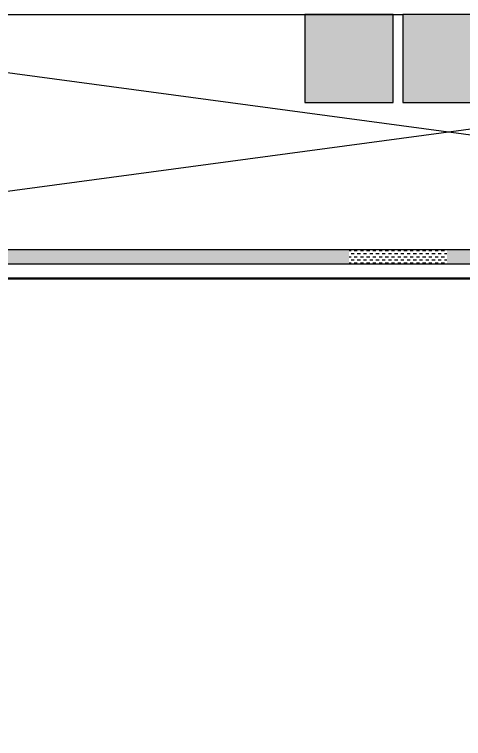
# Model space of a CAD drawing. Header units: centimetres. Extents: x 26200 to 152500, y -600 to 9300.
# Drawn here: x 88799 to 89258, y 6569 to 7309 of the extents above; entities that cross this region are included whole.
import ezdxf

# ---------------------------------------------------------------- set-up
doc = ezdxf.new("R2010")
doc.units = ezdxf.units.CM
for name, color, linetype in [('A-ELEV-04', 8, 'Continuous'), ('A-WALL', 8, 'Continuous'), ('A-WALL-HTCH', 8, 'Continuous'), ('A-WALL-SNWPNL', 8, 'Continuous'), ('S-CONC', 5, 'Continuous'), ('S-HTCH', 8, 'Continuous')]:
    doc.layers.add(name, color=color, linetype=linetype)
doc.layers.add('GEB-BEZUG', color=8, linetype='Continuous', lineweight=50, true_color=0xffff00)
pattern_1 = [(0, (-28157.4476, -0.018), (3.175, 3.175), [3.175, -3.175])]

msp = doc.modelspace()

# ---------------------------------------------------------------- hatches: boundary and pattern name
at = {"layer": 'A-WALL-HTCH'}
h = msp.add_hatch(dxfattribs=at)
h.set_pattern_fill('DASH', color=256)
h.set_pattern_definition(pattern_1)
h.paths.add_polyline_path([(89140.86, 7068.62), (88348.36, 7068.62), (88348.36, 7263.62), (88333.36, 7263.62), (88333.36, 7068.62), (87440.86, 7068.62), (87440.86, 7053.62), (89140.86, 7053.62)])
h = msp.add_hatch(dxfattribs=at)
h.set_pattern_fill('DASH', color=256)
h.set_pattern_definition(pattern_1)
h.paths.add_polyline_path([(90148.36, 7263.62), (90133.36, 7263.62), (90133.36, 7068.62), (89240.86, 7068.62), (89240.86, 7053.62), (90148.36, 7053.62)])
h = msp.add_hatch(dxfattribs=at)
h.set_pattern_fill('DASH', color=256)
h.set_pattern_definition(pattern_1)
h.paths.add_polyline_path([(89240.86, 7068.62), (89140.86, 7068.62), (89140.86, 7053.62), (89240.86, 7053.62)])
at = {"layer": 'S-HTCH'}
h = msp.add_hatch(dxfattribs=at)
h.set_pattern_fill('ANSI33', color=256)
h.set_pattern_definition([(45, (74805.67, 5721.585), (-4.490128, 4.490128), []), (45, (74810.16, 5721.585), (-4.490128, 4.490128), [3.175, -1.5875])])
h.paths.add_polyline_path([(90995.86, 1518.62), (91085.86, 1518.62), (91085.86, 1608.62), (90995.86, 1608.62)])
h.paths.add_polyline_path([(90995.86, 7218.62), (91085.86, 7218.62), (91085.86, 7308.62), (90995.86, 7308.62)])
h.paths.add_polyline_path([(89195.86, 1518.62), (89285.86, 1518.62), (89285.86, 1608.62), (89195.86, 1608.62)])
h.paths.add_polyline_path([(85595.86, 1518.62), (85685.86, 1518.62), (85685.86, 1608.62), (85595.86, 1608.62)])
h.paths.add_polyline_path([(89195.86, 7218.62), (89285.86, 7218.62), (89285.86, 7308.62), (89195.86, 7308.62)])
h.paths.add_polyline_path([(85595.86, 7218.62), (85685.86, 7218.62), (85685.86, 7308.62), (85595.86, 7308.62)])
h.paths.add_polyline_path([(90995.86, 3418.62), (91085.86, 3418.62), (91085.86, 3508.62), (90995.86, 3508.62)])
h.paths.add_polyline_path([(90995.86, 5318.62), (91085.86, 5318.62), (91085.86, 5408.62), (90995.86, 5408.62)])
h.paths.add_polyline_path([(89195.86, 3418.62), (89285.86, 3418.62), (89285.86, 3508.62), (89195.86, 3508.62)])
h.paths.add_polyline_path([(85595.86, 3418.62), (85685.86, 3418.62), (85685.86, 3508.62), (85595.86, 3508.62)])
h.paths.add_polyline_path([(89195.86, 5318.62), (89285.86, 5318.62), (89285.86, 5408.62), (89195.86, 5408.62)])
h.paths.add_polyline_path([(85595.86, 5318.62), (85685.86, 5318.62), (85685.86, 5408.62), (85595.86, 5408.62)])
h.paths.add_polyline_path([(96395.86, 3418.62), (96485.86, 3418.62), (96485.86, 3508.62), (96395.86, 3508.62)])
h.paths.add_polyline_path([(96395.86, 5318.62), (96485.86, 5318.62), (96485.86, 5408.62), (96395.86, 5408.62)])
h.paths.add_polyline_path([(94595.86, 3418.62), (94685.86, 3418.62), (94685.86, 3508.62), (94595.86, 3508.62)])
h.paths.add_polyline_path([(94595.86, 5318.62), (94685.86, 5318.62), (94685.86, 5408.62), (94595.86, 5408.62)])
h.paths.add_polyline_path([(92795.86, 3418.62), (92885.86, 3418.62), (92885.86, 3508.62), (92795.86, 3508.62)])
h.paths.add_polyline_path([(92795.86, 5318.62), (92885.86, 5318.62), (92885.86, 5408.62), (92795.86, 5408.62)])
h.paths.add_polyline_path([(89095.86, 3418.62), (89185.86, 3418.62), (89185.86, 3508.62), (89095.86, 3508.62)])
h.paths.add_polyline_path([(89095.86, 5318.62), (89185.86, 5318.62), (89185.86, 5408.62), (89095.86, 5408.62)])
h.paths.add_polyline_path([(87395.86, 3418.62), (87485.86, 3418.62), (87485.86, 3508.62), (87395.86, 3508.62)])
h.paths.add_polyline_path([(87395.86, 5318.62), (87485.86, 5318.62), (87485.86, 5408.62), (87395.86, 5408.62)])
h.paths.add_polyline_path([(83795.86, 3418.62), (83885.86, 3418.62), (83885.86, 3508.62), (83795.86, 3508.62)])
h.paths.add_polyline_path([(83795.86, 5318.62), (83885.86, 5318.62), (83885.86, 5408.62), (83795.86, 5408.62)])
h.paths.add_polyline_path([(81995.86, 3418.62), (82085.86, 3418.62), (82085.86, 3508.62), (81995.86, 3508.62)])
h.paths.add_polyline_path([(81995.86, 5318.62), (82085.86, 5318.62), (82085.86, 5408.62), (81995.86, 5408.62)])
h.paths.add_polyline_path([(80195.86, 3418.62), (80285.86, 3418.62), (80285.86, 3508.62), (80195.86, 3508.62)])
h.paths.add_polyline_path([(80195.86, 5318.62), (80285.86, 5318.62), (80285.86, 5408.62), (80195.86, 5408.62)])
h.paths.add_polyline_path([(98195.86, 5318.62), (98285.86, 5318.62), (98285.86, 5408.62), (98195.86, 5408.62)])
h.paths.add_polyline_path([(98195.86, 3418.62), (98285.86, 3418.62), (98285.86, 3508.62), (98195.86, 3508.62)])
h.paths.add_polyline_path([(98195.86, 1518.62), (98285.86, 1518.62), (98285.86, 1608.62), (98195.86, 1608.62)])
h.paths.add_polyline_path([(96395.86, 1518.62), (96485.86, 1518.62), (96485.86, 1608.62), (96395.86, 1608.62)])
h.paths.add_polyline_path([(94595.86, 1518.62), (94685.86, 1518.62), (94685.86, 1608.62), (94595.86, 1608.62)])
h.paths.add_polyline_path([(92795.86, 1518.62), (92885.86, 1518.62), (92885.86, 1608.62), (92795.86, 1608.62)])
h.paths.add_polyline_path([(89095.86, 1518.62), (89185.86, 1518.62), (89185.86, 1608.62), (89095.86, 1608.62)])
h.paths.add_polyline_path([(87395.86, 1518.62), (87485.86, 1518.62), (87485.86, 1608.62), (87395.86, 1608.62)])
h.paths.add_polyline_path([(83795.86, 1518.62), (83885.86, 1518.62), (83885.86, 1608.62), (83795.86, 1608.62)])
h.paths.add_polyline_path([(81995.86, 1518.62), (82085.86, 1518.62), (82085.86, 1608.62), (81995.86, 1608.62)])
h.paths.add_polyline_path([(80195.86, 1518.62), (80285.86, 1518.62), (80285.86, 1608.62), (80195.86, 1608.62)])
h.paths.add_polyline_path([(98195.86, 7218.62), (98285.86, 7218.62), (98285.86, 7308.62), (98195.86, 7308.62)])
h.paths.add_polyline_path([(96395.86, 7218.62), (96485.86, 7218.62), (96485.86, 7308.62), (96395.86, 7308.62)])
h.paths.add_polyline_path([(94595.86, 7218.62), (94685.86, 7218.62), (94685.86, 7308.62), (94595.86, 7308.62)])
h.paths.add_polyline_path([(92795.86, 7218.62), (92885.86, 7218.62), (92885.86, 7308.62), (92795.86, 7308.62)])
h.paths.add_polyline_path([(89095.86, 7218.62), (89185.86, 7218.62), (89185.86, 7308.62), (89095.86, 7308.62)])
h.paths.add_polyline_path([(87395.86, 7218.62), (87485.86, 7218.62), (87485.86, 7308.62), (87395.86, 7308.62)])
h.paths.add_polyline_path([(83795.86, 7218.62), (83885.86, 7218.62), (83885.86, 7308.62), (83795.86, 7308.62)])
h.paths.add_polyline_path([(81995.86, 7218.62), (82085.86, 7218.62), (82085.86, 7308.62), (81995.86, 7308.62)])
h.paths.add_polyline_path([(80195.86, 7218.62), (80285.86, 7218.62), (80285.86, 7308.62), (80195.86, 7308.62)])

# ---------------------------------------------------------------- linework, layer by layer
at = {"layer": 'A-ELEV-04'}
for p, q in [((88348.36, 7068.62), (90133.36, 7308.62)), ((90133.36, 7068.62), (88348.36, 7308.62))]:
    msp.add_line(p, q, dxfattribs=at)
at = {"layer": 'A-WALL'}
for p, q in [((88348.36, 7068.62), (90133.36, 7068.62)), ((90148.36, 7053.62), (87395.86, 7053.62))]:
    msp.add_line(p, q, dxfattribs=at)
at = {"layer": 'A-WALL-SNWPNL'}
msp.add_line((88540.86, 7308.59), (89195.86, 7308.59), dxfattribs=at)
at = {"layer": 'GEB-BEZUG'}
msp.add_line((88449.31, 7039.01), (89948.72, 7039.01), dxfattribs=at)
at = {"layer": 'S-CONC'}
for points in [[(89095.86, 7218.62), (89185.86, 7218.62), (89185.86, 7308.62), (89095.86, 7308.62)], [(89195.86, 7218.62), (89285.86, 7218.62), (89285.86, 7308.62), (89195.86, 7308.62)]]:
    msp.add_lwpolyline(points, close=True, dxfattribs=at)

doc.saveas('drawing.dxf')
